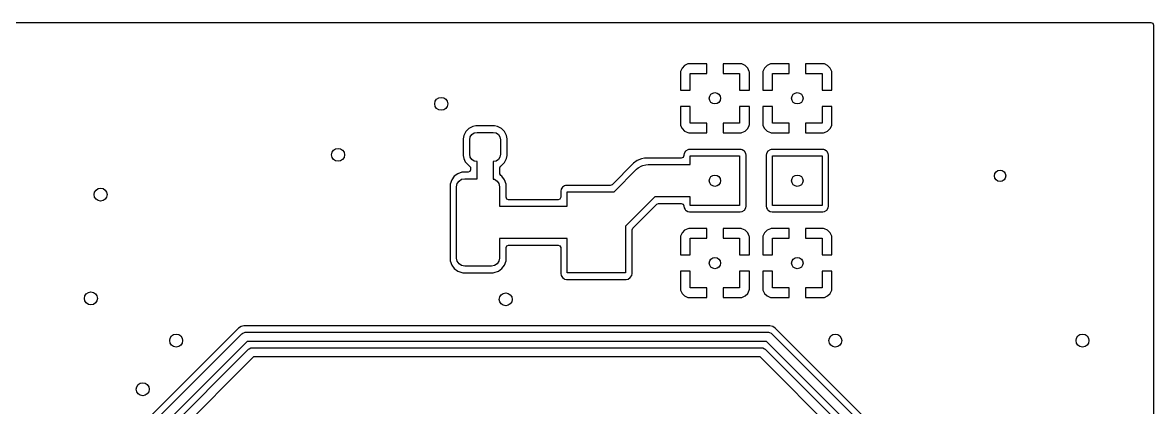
# Model space of a CAD drawing. Extents: x 2.36 to 5.14, y -5.39 to -2.61.
# Drawn here: x 3.764 to 5.136, y -3.081 to -2.614 of the extents above; entities that cross this region are included whole.
import ezdxf

# ---------------------------------------------------------------- set-up
doc = ezdxf.new("R2010")
doc.units = 0
doc.header["$MEASUREMENT"] = 0
doc.layers.add('BLACK', color=7, linetype='CONTINUOUS')

msp = doc.modelspace()

# ---------------------------------------------------------------- linework, layer by layer
at = {"layer": 'BLACK', "linetype": 'CONTINUOUS'}
for p, q in [((2.3669, -2.614), (5.1331, -2.614)), ((5.1331, -2.614), (5.1352, -2.6148)), ((5.1352, -2.6148), (5.136, -2.6169)), ((5.136, -2.6169), (5.136, -5.3831)), ((4.5622, -2.6732), (4.5621, -2.6741)), ((4.5621, -2.6741), (4.5621, -2.6959)), ((4.564, -2.6691), (4.5622, -2.6732)), ((4.5671, -2.666), (4.564, -2.6691)), ((4.5712, -2.6642), (4.5671, -2.666)), ((4.5722, -2.6641), (4.5712, -2.6642)), ((4.5712, -2.6642), (4.5712, -2.6642)), ((4.5939, -2.6641), (4.5722, -2.6641)), ((4.5739, -2.6959), (4.5739, -2.6759)), ((4.5739, -2.6759), (4.5939, -2.6759)), ((4.5939, -2.6759), (4.5939, -2.6641)), ((4.6357, -2.6641), (4.6139, -2.6641)), ((4.6139, -2.6641), (4.6139, -2.6759)), ((4.6139, -2.6759), (4.6339, -2.6759)), ((4.6339, -2.6759), (4.6339, -2.6959)), ((4.6367, -2.6642), (4.6357, -2.6641)), ((4.6407, -2.666), (4.6367, -2.6642)), ((4.6367, -2.6642), (4.6367, -2.6642)), ((4.6438, -2.6691), (4.6407, -2.666)), ((4.6456, -2.6732), (4.6438, -2.6691)), ((4.6457, -2.6741), (4.6456, -2.6732)), ((4.6456, -2.6732), (4.6456, -2.6732)), ((4.6457, -2.6959), (4.6457, -2.6741)), ((4.6457, -2.6741), (4.6457, -2.6741)), ((4.6622, -2.6732), (4.6621, -2.6741)), ((4.6621, -2.6741), (4.6621, -2.6959)), ((4.664, -2.6691), (4.6622, -2.6732)), ((4.6671, -2.666), (4.664, -2.6691)), ((4.6712, -2.6642), (4.6671, -2.666)), ((4.6722, -2.6641), (4.6712, -2.6642)), ((4.6712, -2.6642), (4.6712, -2.6642)), ((4.6939, -2.6641), (4.6722, -2.6641)), ((4.6739, -2.6959), (4.6739, -2.6759)), ((4.6739, -2.6759), (4.6939, -2.6759)), ((4.6939, -2.6759), (4.6939, -2.6641)), ((4.7357, -2.6641), (4.7139, -2.6641)), ((4.7139, -2.6641), (4.7139, -2.6759)), ((4.7139, -2.6759), (4.7339, -2.6759)), ((4.7339, -2.6759), (4.7339, -2.6959)), ((4.7367, -2.6642), (4.7357, -2.6641)), ((4.7407, -2.666), (4.7367, -2.6642)), ((4.7367, -2.6642), (4.7367, -2.6642)), ((4.7438, -2.6691), (4.7407, -2.666)), ((4.7456, -2.6732), (4.7438, -2.6691)), ((4.7457, -2.6741), (4.7456, -2.6732)), ((4.7456, -2.6732), (4.7456, -2.6732)), ((4.7457, -2.6959), (4.7457, -2.6741)), ((4.5621, -2.6959), (4.5739, -2.6959)), ((4.6339, -2.6959), (4.6457, -2.6959)), ((4.6621, -2.6959), (4.6739, -2.6959)), ((4.7339, -2.6959), (4.7457, -2.6959)), ((4.5621, -2.7159), (4.5621, -2.7377)), ((4.5739, -2.7159), (4.5621, -2.7159)), ((4.5739, -2.7359), (4.5739, -2.7159)), ((4.6457, -2.7159), (4.6339, -2.7159)), ((4.6339, -2.7159), (4.6339, -2.7359)), ((4.6457, -2.7377), (4.6457, -2.7159)), ((4.6621, -2.7159), (4.6621, -2.7377)), ((4.6739, -2.7159), (4.6621, -2.7159)), ((4.6739, -2.7359), (4.6739, -2.7159)), ((4.7457, -2.7159), (4.7339, -2.7159)), ((4.7339, -2.7159), (4.7339, -2.7359)), ((4.7457, -2.7377), (4.7457, -2.7159)), ((4.3052, -2.7425), (4.3014, -2.7462)), ((4.3099, -2.7401), (4.3052, -2.7425)), ((4.3138, -2.7394), (4.3099, -2.7401)), ((4.3099, -2.7401), (4.3099, -2.7401)), ((4.3362, -2.7394), (4.3138, -2.7394)), ((4.3138, -2.7394), (4.3138, -2.7394)), ((4.3401, -2.7401), (4.3362, -2.7394)), ((4.3362, -2.7394), (4.3362, -2.7394)), ((4.3448, -2.7425), (4.3401, -2.7401)), ((4.3401, -2.7401), (4.3401, -2.7401)), ((4.3486, -2.7462), (4.3448, -2.7425)), ((4.3448, -2.7425), (4.3448, -2.7425)), ((4.5621, -2.7377), (4.5622, -2.7387)), ((4.5622, -2.7387), (4.5622, -2.7387)), ((4.5622, -2.7387), (4.564, -2.7427)), ((4.564, -2.7427), (4.5671, -2.7458)), ((4.5939, -2.7359), (4.5739, -2.7359)), ((4.5939, -2.7477), (4.5939, -2.7359)), ((4.6339, -2.7359), (4.6139, -2.7359)), ((4.6139, -2.7359), (4.6139, -2.7477)), ((4.6407, -2.7458), (4.6438, -2.7427)), ((4.6438, -2.7427), (4.6456, -2.7387)), ((4.6456, -2.7387), (4.6457, -2.7377)), ((4.6621, -2.7377), (4.6622, -2.7387)), ((4.6622, -2.7387), (4.6622, -2.7387)), ((4.6622, -2.7387), (4.664, -2.7427)), ((4.664, -2.7427), (4.6671, -2.7458)), ((4.6939, -2.7359), (4.6739, -2.7359)), ((4.6939, -2.7477), (4.6939, -2.7359)), ((4.7339, -2.7359), (4.7139, -2.7359)), ((4.7139, -2.7359), (4.7139, -2.7477)), ((4.7407, -2.7458), (4.7438, -2.7427)), ((4.7438, -2.7427), (4.7456, -2.7387)), ((4.7456, -2.7387), (4.7457, -2.7377)), ((4.299, -2.7509), (4.2984, -2.7549)), ((4.2984, -2.7549), (4.2984, -2.7752)), ((4.3014, -2.7462), (4.299, -2.7509)), ((4.299, -2.7509), (4.299, -2.7509)), ((4.3063, -2.7562), (4.307, -2.7528)), ((4.3063, -2.7739), (4.3063, -2.7562)), ((4.307, -2.7528), (4.3089, -2.7499)), ((4.3089, -2.7499), (4.3118, -2.748)), ((4.3118, -2.748), (4.3152, -2.7473)), ((4.3152, -2.7473), (4.3348, -2.7473)), ((4.3348, -2.7473), (4.3382, -2.748)), ((4.3382, -2.748), (4.3411, -2.7499)), ((4.3411, -2.7499), (4.343, -2.7528)), ((4.343, -2.7528), (4.3437, -2.7562)), ((4.3437, -2.7562), (4.3437, -2.7739)), ((4.351, -2.7509), (4.3486, -2.7462)), ((4.3516, -2.7549), (4.351, -2.7509)), ((4.3516, -2.7752), (4.3516, -2.7549)), ((4.5671, -2.7458), (4.5712, -2.7476)), ((4.5712, -2.7476), (4.5712, -2.7476)), ((4.5712, -2.7476), (4.5722, -2.7477)), ((4.5722, -2.7477), (4.5939, -2.7477)), ((4.6139, -2.7477), (4.6357, -2.7477)), ((4.6357, -2.7477), (4.6367, -2.7476)), ((4.6367, -2.7476), (4.6407, -2.7458)), ((4.6367, -2.7476), (4.6367, -2.7476)), ((4.6671, -2.7458), (4.6712, -2.7476)), ((4.6712, -2.7476), (4.6712, -2.7476)), ((4.6712, -2.7476), (4.6722, -2.7477)), ((4.6722, -2.7477), (4.6939, -2.7477)), ((4.7139, -2.7477), (4.7357, -2.7477)), ((4.7357, -2.7477), (4.7367, -2.7476)), ((4.7367, -2.7476), (4.7407, -2.7458)), ((4.7367, -2.7476), (4.7367, -2.7476)), ((4.5682, -2.7702), (4.5665, -2.7728)), ((4.5709, -2.7685), (4.5682, -2.7702)), ((4.5682, -2.7702), (4.5682, -2.7702)), ((4.572, -2.7682), (4.5709, -2.7685)), ((4.5732, -2.768), (4.572, -2.7682)), ((4.6347, -2.768), (4.5732, -2.768)), ((4.6359, -2.7682), (4.6347, -2.768)), ((4.637, -2.7685), (4.6359, -2.7682)), ((4.6388, -2.7696), (4.637, -2.7685)), ((4.637, -2.7685), (4.637, -2.7685)), ((4.6396, -2.7702), (4.6388, -2.7696)), ((4.6414, -2.7728), (4.6396, -2.7702)), ((4.6682, -2.7702), (4.6665, -2.7728)), ((4.6709, -2.7685), (4.6682, -2.7702)), ((4.6682, -2.7702), (4.6682, -2.7702)), ((4.672, -2.7682), (4.6709, -2.7685)), ((4.6732, -2.768), (4.672, -2.7682)), ((4.7347, -2.768), (4.6732, -2.768)), ((4.7359, -2.7682), (4.7347, -2.768)), ((4.737, -2.7685), (4.7359, -2.7682)), ((4.7388, -2.7696), (4.737, -2.7685)), ((4.737, -2.7685), (4.737, -2.7685)), ((4.7396, -2.7702), (4.7388, -2.7696)), ((4.7414, -2.7728), (4.7396, -2.7702)), ((4.2984, -2.7752), (4.299, -2.7791)), ((4.299, -2.7791), (4.299, -2.7791)), ((4.299, -2.7791), (4.3009, -2.7829)), ((4.3009, -2.7829), (4.3014, -2.7839)), ((4.3014, -2.7839), (4.3052, -2.7876)), ((4.307, -2.7773), (4.3063, -2.7739)), ((4.3089, -2.7802), (4.307, -2.7773)), ((4.3118, -2.7821), (4.3089, -2.7802)), ((4.3152, -2.7828), (4.3118, -2.7821)), ((4.3152, -2.8035), (4.3152, -2.7828)), ((4.3382, -2.7821), (4.3348, -2.7828)), ((4.3348, -2.7828), (4.3348, -2.8039)), ((4.3411, -2.7802), (4.3382, -2.7821)), ((4.343, -2.7773), (4.3411, -2.7802)), ((4.3437, -2.7739), (4.343, -2.7773)), ((4.3448, -2.7876), (4.3486, -2.7839)), ((4.3486, -2.7839), (4.351, -2.7791)), ((4.351, -2.7791), (4.3516, -2.7752)), ((4.5052, -2.7846), (4.479, -2.8108)), ((4.5097, -2.7816), (4.5052, -2.7846)), ((4.5052, -2.7846), (4.5052, -2.7846)), ((4.5147, -2.7795), (4.5097, -2.7816)), ((4.5185, -2.7787), (4.5147, -2.7795)), ((4.5147, -2.7795), (4.5147, -2.7795)), ((4.52, -2.7784), (4.5185, -2.7787)), ((4.5255, -2.7784), (4.52, -2.7784)), ((4.5631, -2.7784), (4.5255, -2.7784)), ((4.5652, -2.7776), (4.5631, -2.7784)), ((4.566, -2.7755), (4.5652, -2.7776)), ((4.5665, -2.7728), (4.566, -2.7751)), ((4.566, -2.7751), (4.566, -2.7755)), ((4.5739, -2.7863), (4.5739, -2.7759)), ((4.5739, -2.7759), (4.6339, -2.7759)), ((4.6339, -2.7759), (4.6339, -2.8359)), ((4.6418, -2.7751), (4.6414, -2.7728)), ((4.6418, -2.8367), (4.6418, -2.7751)), ((4.6418, -2.7751), (4.6418, -2.7751)), ((4.6665, -2.7728), (4.666, -2.7751)), ((4.666, -2.7751), (4.666, -2.8367)), ((4.6739, -2.8359), (4.6739, -2.7759)), ((4.6739, -2.7759), (4.7339, -2.7759)), ((4.7339, -2.7759), (4.7339, -2.8359)), ((4.7418, -2.7751), (4.7414, -2.7728)), ((4.7418, -2.8367), (4.7418, -2.7751)), ((4.2919, -2.7974), (4.2876, -2.8006)), ((4.2969, -2.7957), (4.2919, -2.7974)), ((4.2919, -2.7974), (4.2919, -2.7974)), ((4.2981, -2.7956), (4.2969, -2.7957)), ((4.2969, -2.7957), (4.2969, -2.7957)), ((4.2969, -2.7957), (4.2969, -2.7957)), ((4.3044, -2.7956), (4.2981, -2.7956)), ((4.3064, -2.7947), (4.3044, -2.7956)), ((4.3052, -2.7876), (4.3057, -2.7879)), ((4.3057, -2.7879), (4.306, -2.7882)), ((4.306, -2.7882), (4.3064, -2.7884)), ((4.3064, -2.7884), (4.3067, -2.789)), ((4.3073, -2.7926), (4.3064, -2.7947)), ((4.3067, -2.789), (4.3071, -2.7896)), ((4.3071, -2.7896), (4.3073, -2.7905)), ((4.3073, -2.7905), (4.3073, -2.7926)), ((4.3427, -2.7905), (4.3436, -2.7884)), ((4.3427, -2.7971), (4.3427, -2.7905)), ((4.3428, -2.7976), (4.3427, -2.7971)), ((4.3439, -2.7995), (4.3428, -2.7976)), ((4.3436, -2.7884), (4.3443, -2.7879)), ((4.3454, -2.8006), (4.3439, -2.7995)), ((4.3443, -2.7879), (4.3448, -2.7876)), ((4.4814, -2.8195), (4.5088, -2.7921)), ((4.5088, -2.7921), (4.5108, -2.7904)), ((4.5108, -2.7904), (4.5152, -2.7878)), ((4.5108, -2.7904), (4.5108, -2.7904)), ((4.5152, -2.7878), (4.5163, -2.7875)), ((4.5163, -2.7875), (4.5202, -2.7865)), ((4.5202, -2.7865), (4.5227, -2.7863)), ((4.5202, -2.7865), (4.5202, -2.7865)), ((4.5227, -2.7863), (4.5739, -2.7863)), ((4.2827, -2.81), (4.2825, -2.8112)), ((4.2825, -2.8112), (4.2825, -2.902)), ((4.2844, -2.8049), (4.2827, -2.81)), ((4.2827, -2.81), (4.2827, -2.81)), ((4.2827, -2.81), (4.2827, -2.81)), ((4.2876, -2.8006), (4.2844, -2.8049)), ((4.2844, -2.8049), (4.2844, -2.8049)), ((4.2876, -2.8006), (4.2876, -2.8006)), ((4.2904, -2.8133), (4.2912, -2.8095)), ((4.2904, -2.8999), (4.2904, -2.8133)), ((4.2912, -2.8095), (4.2933, -2.8063)), ((4.2933, -2.8063), (4.2965, -2.8042)), ((4.2965, -2.8042), (4.3003, -2.8035)), ((4.3003, -2.8035), (4.3152, -2.8035)), ((4.3348, -2.8039), (4.3365, -2.8042)), ((4.3365, -2.8042), (4.3397, -2.8063)), ((4.3397, -2.8063), (4.3418, -2.8095)), ((4.3418, -2.8095), (4.3426, -2.8133)), ((4.3426, -2.8133), (4.3426, -2.8369)), ((4.3486, -2.8049), (4.3454, -2.8006)), ((4.3454, -2.8006), (4.3454, -2.8006)), ((4.3504, -2.81), (4.3486, -2.8049)), ((4.3486, -2.8049), (4.3486, -2.8049)), ((4.3505, -2.8112), (4.3504, -2.81)), ((4.3505, -2.8261), (4.3505, -2.8112)), ((4.3505, -2.8112), (4.3505, -2.8112)), ((4.4215, -2.8121), (4.4189, -2.8138)), ((4.4226, -2.8119), (4.4215, -2.8121)), ((4.4238, -2.8116), (4.4226, -2.8119)), ((4.4769, -2.8116), (4.4238, -2.8116)), ((4.479, -2.8108), (4.4769, -2.8116)), ((4.3513, -2.8282), (4.3505, -2.8261)), ((4.4167, -2.8261), (4.4158, -2.8282)), ((4.4171, -2.8164), (4.4167, -2.8188)), ((4.4167, -2.8188), (4.4167, -2.8261)), ((4.4189, -2.8138), (4.4171, -2.8164)), ((4.4189, -2.8138), (4.4189, -2.8138)), ((4.4246, -2.8369), (4.4246, -2.8195)), ((4.4246, -2.8195), (4.4814, -2.8195)), ((4.5309, -2.8257), (4.4954, -2.8611)), ((4.5739, -2.8257), (4.5309, -2.8257)), ((4.5739, -2.8359), (4.5739, -2.8257)), ((4.3426, -2.8369), (4.4246, -2.8369)), ((4.3534, -2.829), (4.3513, -2.8282)), ((4.4138, -2.829), (4.3534, -2.829)), ((4.4158, -2.8282), (4.4138, -2.829)), ((4.5042, -2.8636), (4.5333, -2.8344)), ((4.5333, -2.8344), (4.5354, -2.8336)), ((4.5354, -2.8336), (4.5631, -2.8336)), ((4.5631, -2.8336), (4.5652, -2.8344)), ((4.5652, -2.8344), (4.566, -2.8365)), ((4.566, -2.8365), (4.566, -2.8367)), ((4.566, -2.8367), (4.5665, -2.839)), ((4.5665, -2.839), (4.5677, -2.8407)), ((4.5677, -2.8407), (4.5682, -2.8416)), ((4.6339, -2.8359), (4.5739, -2.8359)), ((4.6396, -2.8416), (4.6414, -2.839)), ((4.6414, -2.839), (4.6418, -2.8367)), ((4.666, -2.8367), (4.6665, -2.839)), ((4.6665, -2.839), (4.6677, -2.8407)), ((4.6677, -2.8407), (4.6682, -2.8416)), ((4.7339, -2.8359), (4.6739, -2.8359)), ((4.7396, -2.8416), (4.7414, -2.839)), ((4.7414, -2.839), (4.7418, -2.8367)), ((4.5682, -2.8416), (4.5691, -2.8422)), ((4.5691, -2.8422), (4.5709, -2.8433)), ((4.5709, -2.8433), (4.5709, -2.8433)), ((4.5709, -2.8433), (4.5709, -2.8433)), ((4.5709, -2.8433), (4.5732, -2.8438)), ((4.5732, -2.8438), (4.5732, -2.8438)), ((4.5732, -2.8438), (4.6347, -2.8438)), ((4.6347, -2.8438), (4.637, -2.8433)), ((4.6347, -2.8438), (4.6347, -2.8438)), ((4.637, -2.8433), (4.6396, -2.8416)), ((4.6682, -2.8416), (4.6691, -2.8422)), ((4.6691, -2.8422), (4.6709, -2.8433)), ((4.6709, -2.8433), (4.6709, -2.8433)), ((4.6709, -2.8433), (4.6709, -2.8433)), ((4.6709, -2.8433), (4.6732, -2.8438)), ((4.6732, -2.8438), (4.6732, -2.8438)), ((4.6732, -2.8438), (4.7347, -2.8438)), ((4.7347, -2.8438), (4.737, -2.8433)), ((4.7347, -2.8438), (4.7347, -2.8438)), ((4.737, -2.8433), (4.7396, -2.8416)), ((4.4954, -2.8611), (4.4954, -2.918)), ((4.5033, -2.8656), (4.5042, -2.8636)), ((4.5033, -2.8741), (4.5033, -2.8656)), ((4.5671, -2.866), (4.564, -2.8691)), ((4.5712, -2.8642), (4.5671, -2.866)), ((4.5722, -2.8641), (4.5712, -2.8642)), ((4.5712, -2.8642), (4.5712, -2.8642)), ((4.5939, -2.8641), (4.5722, -2.8641)), ((4.5939, -2.8759), (4.5939, -2.8641)), ((4.6357, -2.8641), (4.6139, -2.8641)), ((4.6139, -2.8641), (4.6139, -2.8759)), ((4.6367, -2.8642), (4.6357, -2.8641)), ((4.6407, -2.866), (4.6367, -2.8642)), ((4.6367, -2.8642), (4.6367, -2.8642)), ((4.6438, -2.8691), (4.6407, -2.866)), ((4.6671, -2.866), (4.664, -2.8691)), ((4.6712, -2.8642), (4.6671, -2.866)), ((4.6722, -2.8641), (4.6712, -2.8642)), ((4.6712, -2.8642), (4.6712, -2.8642)), ((4.6939, -2.8641), (4.6722, -2.8641)), ((4.6939, -2.8759), (4.6939, -2.8641)), ((4.7357, -2.8641), (4.7139, -2.8641)), ((4.7139, -2.8641), (4.7139, -2.8759)), ((4.7367, -2.8642), (4.7357, -2.8641)), ((4.7407, -2.866), (4.7367, -2.8642)), ((4.7367, -2.8642), (4.7367, -2.8642)), ((4.7438, -2.8691), (4.7407, -2.866)), ((4.4246, -2.8763), (4.3426, -2.8763)), ((4.3426, -2.8763), (4.3426, -2.8999)), ((4.4246, -2.918), (4.4246, -2.8763)), ((4.5033, -2.9187), (4.5033, -2.8741)), ((4.5622, -2.8732), (4.5621, -2.8741)), ((4.5621, -2.8741), (4.5621, -2.8959)), ((4.564, -2.8691), (4.5622, -2.8732)), ((4.5739, -2.8959), (4.5739, -2.8759)), ((4.5739, -2.8759), (4.5939, -2.8759)), ((4.6139, -2.8759), (4.6339, -2.8759)), ((4.6339, -2.8759), (4.6339, -2.8959)), ((4.6456, -2.8732), (4.6438, -2.8691)), ((4.6457, -2.8741), (4.6456, -2.8732)), ((4.6456, -2.8732), (4.6456, -2.8732)), ((4.6457, -2.8959), (4.6457, -2.8741)), ((4.6457, -2.8741), (4.6457, -2.8741)), ((4.6622, -2.8732), (4.6621, -2.8741)), ((4.6621, -2.8741), (4.6621, -2.8959)), ((4.664, -2.8691), (4.6622, -2.8732)), ((4.6739, -2.8959), (4.6739, -2.8759)), ((4.6739, -2.8759), (4.6939, -2.8759)), ((4.7139, -2.8759), (4.7339, -2.8759)), ((4.7339, -2.8759), (4.7339, -2.8959)), ((4.7456, -2.8732), (4.7438, -2.8691)), ((4.7457, -2.8741), (4.7456, -2.8732)), ((4.7456, -2.8732), (4.7456, -2.8732)), ((4.7457, -2.8959), (4.7457, -2.8741)), ((4.3505, -2.8871), (4.3513, -2.885)), ((4.3505, -2.902), (4.3505, -2.8871)), ((4.3513, -2.885), (4.3534, -2.8842)), ((4.3534, -2.8842), (4.4138, -2.8842)), ((4.4138, -2.8842), (4.4158, -2.885)), ((4.4158, -2.885), (4.4167, -2.8871)), ((4.4167, -2.8871), (4.4167, -2.9187)), ((4.2825, -2.902), (4.2827, -2.9032)), ((4.2827, -2.9032), (4.2827, -2.9032)), ((4.2827, -2.9032), (4.2827, -2.9032)), ((4.2827, -2.9032), (4.2844, -2.9083)), ((4.2844, -2.9083), (4.2844, -2.9083)), ((4.2844, -2.9083), (4.2876, -2.9126)), ((4.2912, -2.9037), (4.2904, -2.8999)), ((4.2933, -2.9069), (4.2912, -2.9037)), ((4.2965, -2.909), (4.2933, -2.9069)), ((4.3003, -2.9097), (4.2965, -2.909)), ((4.3365, -2.909), (4.3328, -2.9097)), ((4.3397, -2.9069), (4.3365, -2.909)), ((4.3418, -2.9037), (4.3397, -2.9069)), ((4.3426, -2.8999), (4.3418, -2.9037)), ((4.3454, -2.9126), (4.3486, -2.9083)), ((4.3486, -2.9083), (4.3504, -2.9032)), ((4.3504, -2.9032), (4.3505, -2.902)), ((4.5621, -2.8959), (4.5739, -2.8959)), ((4.6339, -2.8959), (4.6457, -2.8959)), ((4.6621, -2.8959), (4.6739, -2.8959)), ((4.7339, -2.8959), (4.7457, -2.8959)), ((4.2876, -2.9126), (4.2876, -2.9126)), ((4.2876, -2.9126), (4.2919, -2.9158)), ((4.2919, -2.9158), (4.2919, -2.9158)), ((4.2919, -2.9158), (4.2969, -2.9175)), ((4.2969, -2.9175), (4.2969, -2.9175)), ((4.2969, -2.9175), (4.2981, -2.9176)), ((4.2981, -2.9176), (4.2981, -2.9176)), ((4.2981, -2.9176), (4.3349, -2.9176)), ((4.3328, -2.9097), (4.3003, -2.9097)), ((4.3349, -2.9176), (4.3361, -2.9175)), ((4.3349, -2.9176), (4.3349, -2.9176)), ((4.3361, -2.9175), (4.3411, -2.9158)), ((4.3411, -2.9158), (4.3454, -2.9126)), ((4.4167, -2.9187), (4.4171, -2.921)), ((4.4171, -2.921), (4.4179, -2.9222)), ((4.4179, -2.9222), (4.4189, -2.9236)), ((4.4954, -2.918), (4.4246, -2.918)), ((4.5011, -2.9236), (4.5029, -2.921)), ((4.5029, -2.921), (4.5033, -2.9187)), ((4.5621, -2.9159), (4.5621, -2.9377)), ((4.5739, -2.9159), (4.5621, -2.9159)), ((4.5739, -2.9359), (4.5739, -2.9159)), ((4.6457, -2.9159), (4.6339, -2.9159)), ((4.6339, -2.9159), (4.6339, -2.9359)), ((4.6457, -2.9377), (4.6457, -2.9159)), ((4.6621, -2.9159), (4.6621, -2.9377)), ((4.6739, -2.9159), (4.6621, -2.9159)), ((4.6739, -2.9359), (4.6739, -2.9159)), ((4.7457, -2.9159), (4.7339, -2.9159)), ((4.7339, -2.9159), (4.7339, -2.9359)), ((4.7457, -2.9377), (4.7457, -2.9159)), ((4.4189, -2.9236), (4.4206, -2.9248)), ((4.4206, -2.9248), (4.4215, -2.9254)), ((4.4215, -2.9254), (4.4215, -2.9254)), ((4.4215, -2.9254), (4.4215, -2.9254)), ((4.4215, -2.9254), (4.4238, -2.9258)), ((4.4238, -2.9258), (4.4238, -2.9258)), ((4.4238, -2.9258), (4.4962, -2.9258)), ((4.4962, -2.9258), (4.4985, -2.9254)), ((4.4962, -2.9258), (4.4962, -2.9258)), ((4.4985, -2.9254), (4.5011, -2.9236)), ((4.5939, -2.9359), (4.5739, -2.9359)), ((4.5939, -2.9477), (4.5939, -2.9359)), ((4.6339, -2.9359), (4.6139, -2.9359)), ((4.6139, -2.9359), (4.6139, -2.9477)), ((4.6939, -2.9359), (4.6739, -2.9359)), ((4.6939, -2.9477), (4.6939, -2.9359)), ((4.7339, -2.9359), (4.7139, -2.9359)), ((4.7139, -2.9359), (4.7139, -2.9477)), ((4.5621, -2.9377), (4.5622, -2.9387)), ((4.5622, -2.9387), (4.5622, -2.9387)), ((4.5622, -2.9387), (4.564, -2.9427)), ((4.564, -2.9427), (4.5671, -2.9458)), ((4.5671, -2.9458), (4.5712, -2.9476)), ((4.5712, -2.9476), (4.5712, -2.9476)), ((4.5712, -2.9476), (4.5722, -2.9477)), ((4.5722, -2.9477), (4.5939, -2.9477)), ((4.6139, -2.9477), (4.6357, -2.9477)), ((4.6357, -2.9477), (4.6367, -2.9476)), ((4.6367, -2.9476), (4.6407, -2.9458)), ((4.6367, -2.9476), (4.6367, -2.9476)), ((4.6407, -2.9458), (4.6438, -2.9427)), ((4.6438, -2.9427), (4.6456, -2.9387)), ((4.6456, -2.9387), (4.6457, -2.9377)), ((4.6621, -2.9377), (4.6622, -2.9387)), ((4.6622, -2.9387), (4.6622, -2.9387)), ((4.6622, -2.9387), (4.664, -2.9427)), ((4.664, -2.9427), (4.6671, -2.9458)), ((4.6671, -2.9458), (4.6712, -2.9476)), ((4.6712, -2.9476), (4.6712, -2.9476)), ((4.6712, -2.9476), (4.6722, -2.9477)), ((4.6722, -2.9477), (4.6939, -2.9477)), ((4.7139, -2.9477), (4.7357, -2.9477)), ((4.7357, -2.9477), (4.7367, -2.9476)), ((4.7367, -2.9476), (4.7407, -2.9458)), ((4.7367, -2.9476), (4.7367, -2.9476)), ((4.7407, -2.9458), (4.7438, -2.9427)), ((4.7438, -2.9427), (4.7456, -2.9387)), ((4.7456, -2.9387), (4.7457, -2.9377)), ((4.0256, -2.9848), (3.7672, -3.2432)), ((3.7741, -3.2475), (4.0299, -2.9917)), ((4.0287, -2.9831), (4.0256, -2.9848)), ((4.0321, -2.9821), (4.0287, -2.9831)), ((4.0299, -2.9917), (4.0308, -2.991)), ((4.0308, -2.991), (4.0328, -2.9901)), ((4.0356, -2.9821), (4.0321, -2.9821)), ((4.0321, -2.9821), (4.0321, -2.9821)), ((4.0328, -2.9901), (4.0338, -2.99)), ((4.0338, -2.99), (4.6689, -2.99)), ((4.6707, -2.9821), (4.0356, -2.9821)), ((4.6689, -2.99), (4.67, -2.9901)), ((4.67, -2.9901), (4.672, -2.991)), ((4.6741, -2.9831), (4.6707, -2.9821)), ((4.6707, -2.9821), (4.6707, -2.9821)), ((4.672, -2.991), (4.6728, -2.9917)), ((4.6728, -2.9917), (4.9107, -3.2295)), ((4.6771, -2.9848), (4.6741, -2.9831)), ((4.6741, -2.9831), (4.6741, -2.9831)), ((4.9175, -3.2252), (4.6771, -2.9848)), ((4.0361, -3.0011), (3.7835, -3.2537)), ((4.6666, -3.0011), (4.0361, -3.0011)), ((4.9013, -3.2357), (4.6666, -3.0011)), ((3.7937, -3.2546), (4.0378, -3.0106)), ((4.0378, -3.0106), (4.0386, -3.0099)), ((4.0386, -3.0099), (4.0406, -3.009)), ((4.0406, -3.009), (4.0417, -3.0089)), ((4.0417, -3.0089), (4.6611, -3.0089)), ((4.6611, -3.0089), (4.6622, -3.009)), ((4.6622, -3.009), (4.6641, -3.0099)), ((4.6641, -3.0099), (4.665, -3.0106)), ((4.665, -3.0106), (4.8918, -3.2374)), ((4.0439, -3.02), (3.8031, -3.2608)), ((4.6588, -3.02), (4.0439, -3.02)), ((4.8824, -3.2435), (4.6588, -3.02))]:
    msp.add_line(p, q, dxfattribs=at)
at = {"layer": 'BLACK'}
for centre, radius in [((4.6039, -2.7059), 0.00689), ((4.7039, -2.7059), 0.00689), ((4.2717, -2.7126), 0.00787), ((4.1465, -2.7745), 0.00787), ((4.6039, -2.8059), 0.00689), ((4.7039, -2.8059), 0.00689), ((4.95, -2.8), 0.00689), ((3.8583, -2.8228), 0.00787), ((4.6039, -2.9059), 0.00689), ((4.7039, -2.9059), 0.00689), ((3.8465, -2.9488), 0.00787), ((4.35, -2.95), 0.00787), ((3.95, -3), 0.00787), ((4.75, -3), 0.00787), ((5.05, -3), 0.00787), ((3.9094, -3.0591), 0.00787)]:
    msp.add_circle(centre, radius, dxfattribs=at)

doc.saveas('drawing.dxf')
